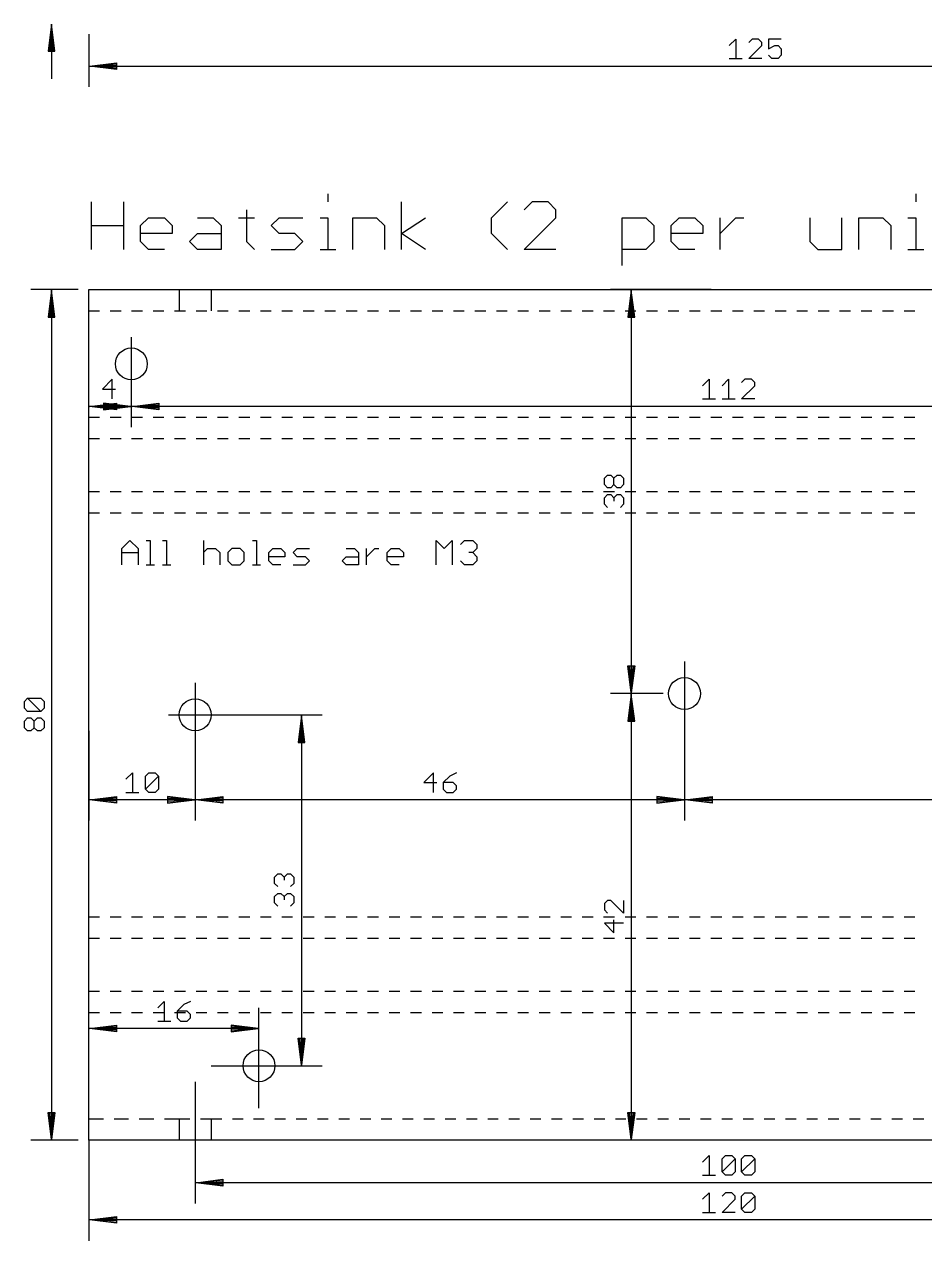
# Model space of a CAD drawing. Extents: x -9 to 622, y -48 to 444.
# Drawn here: x 343.9 to 428.6, y 177.1 to 291.4 of the extents above; entities that cross this region are included whole.
import ezdxf

# ---------------------------------------------------------------- set-up
doc = ezdxf.new("R2010")
doc.units = 0
doc.layers.add('20', color=7, linetype='CONTINUOUS')
doc.layers.add('47', color=2, linetype='CONTINUOUS')

msp = doc.modelspace()

# ---------------------------------------------------------------- linework, layer by layer
at = {"layer": '20'}
for p, q in [((350, 264.5), (350, 266.5)), ((350, 266.5), (470, 266.5)), ((358.5, 266.5), (358.5, 264.5)), ((361.5, 266.5), (361.5, 264.5)), ((350, 254.5), (350, 264.5)), ((350, 264.5), (351.0167, 264.5)), ((352.0167, 264.5), (353.0333, 264.5)), ((354.0333, 264.5), (355.05, 264.5)), ((356.05, 264.5), (357.0667, 264.5)), ((358.0667, 264.5), (359.0833, 264.5)), ((360.0833, 264.5), (361.1, 264.5)), ((362.1, 264.5), (363.1167, 264.5)), ((364.1167, 264.5), (365.1333, 264.5)), ((366.1333, 264.5), (367.15, 264.5)), ((368.15, 264.5), (369.1667, 264.5)), ((370.1667, 264.5), (371.1833, 264.5)), ((372.1833, 264.5), (373.2, 264.5)), ((374.2, 264.5), (375.2167, 264.5)), ((376.2167, 264.5), (377.2333, 264.5)), ((378.2333, 264.5), (379.25, 264.5)), ((380.25, 264.5), (381.2667, 264.5)), ((382.2667, 264.5), (383.2833, 264.5)), ((384.2833, 264.5), (385.3, 264.5)), ((386.3, 264.5), (387.3167, 264.5)), ((388.3167, 264.5), (389.3333, 264.5)), ((390.3333, 264.5), (391.35, 264.5)), ((392.35, 264.5), (393.3667, 264.5)), ((394.3667, 264.5), (395.3833, 264.5)), ((396.3833, 264.5), (397.4, 264.5)), ((398.4, 264.5), (399.4167, 264.5)), ((400.4167, 264.5), (401.4333, 264.5)), ((402.4333, 264.5), (403.45, 264.5)), ((404.45, 264.5), (405.4667, 264.5)), ((406.4667, 264.5), (407.4833, 264.5)), ((408.4833, 264.5), (409.5, 264.5)), ((410.5, 264.5), (411.5167, 264.5)), ((412.5167, 264.5), (413.5333, 264.5)), ((414.5333, 264.5), (415.55, 264.5)), ((416.55, 264.5), (417.5667, 264.5)), ((418.5667, 264.5), (419.5833, 264.5)), ((420.5833, 264.5), (421.6, 264.5)), ((422.6, 264.5), (423.6167, 264.5)), ((424.6167, 264.5), (425.6333, 264.5)), ((426.6333, 264.5), (427.65, 264.5)), ((350, 252.5), (350, 254.5)), ((350, 254.5), (351.0167, 254.5)), ((352.0167, 254.5), (353.0333, 254.5)), ((354.0333, 254.5), (355.05, 254.5)), ((356.05, 254.5), (357.0667, 254.5)), ((358.0667, 254.5), (359.0833, 254.5)), ((360.0833, 254.5), (361.1, 254.5)), ((362.1, 254.5), (363.1167, 254.5)), ((364.1167, 254.5), (365.1333, 254.5)), ((366.1333, 254.5), (367.15, 254.5)), ((368.15, 254.5), (369.1667, 254.5)), ((370.1667, 254.5), (371.1833, 254.5)), ((372.1833, 254.5), (373.2, 254.5)), ((374.2, 254.5), (375.2167, 254.5)), ((376.2167, 254.5), (377.2333, 254.5)), ((378.2333, 254.5), (379.25, 254.5)), ((380.25, 254.5), (381.2667, 254.5)), ((382.2667, 254.5), (383.2833, 254.5)), ((384.2833, 254.5), (385.3, 254.5)), ((386.3, 254.5), (387.3167, 254.5)), ((388.3167, 254.5), (389.3333, 254.5)), ((390.3333, 254.5), (391.35, 254.5)), ((392.35, 254.5), (393.3667, 254.5)), ((394.3667, 254.5), (395.3833, 254.5)), ((396.3833, 254.5), (397.4, 254.5)), ((398.4, 254.5), (399.4167, 254.5)), ((400.4167, 254.5), (401.4333, 254.5)), ((402.4333, 254.5), (403.45, 254.5)), ((404.45, 254.5), (405.4667, 254.5)), ((406.4667, 254.5), (407.4833, 254.5)), ((408.4833, 254.5), (409.5, 254.5)), ((410.5, 254.5), (411.5167, 254.5)), ((412.5167, 254.5), (413.5333, 254.5)), ((414.5333, 254.5), (415.55, 254.5)), ((416.55, 254.5), (417.5667, 254.5)), ((418.5667, 254.5), (419.5833, 254.5)), ((420.5833, 254.5), (421.6, 254.5)), ((422.6, 254.5), (423.6167, 254.5)), ((424.6167, 254.5), (425.6333, 254.5)), ((426.6333, 254.5), (427.65, 254.5)), ((350, 247.5), (350, 252.5)), ((350, 252.5), (351.0167, 252.5)), ((352.0167, 252.5), (353.0333, 252.5)), ((354.0333, 252.5), (355.05, 252.5)), ((356.05, 252.5), (357.0667, 252.5)), ((358.0667, 252.5), (359.0833, 252.5)), ((360.0833, 252.5), (361.1, 252.5)), ((362.1, 252.5), (363.1167, 252.5)), ((364.1167, 252.5), (365.1333, 252.5)), ((366.1333, 252.5), (367.15, 252.5)), ((368.15, 252.5), (369.1667, 252.5)), ((370.1667, 252.5), (371.1833, 252.5)), ((372.1833, 252.5), (373.2, 252.5)), ((374.2, 252.5), (375.2167, 252.5)), ((376.2167, 252.5), (377.2333, 252.5)), ((378.2333, 252.5), (379.25, 252.5)), ((380.25, 252.5), (381.2667, 252.5)), ((382.2667, 252.5), (383.2833, 252.5)), ((384.2833, 252.5), (385.3, 252.5)), ((386.3, 252.5), (387.3167, 252.5)), ((388.3167, 252.5), (389.3333, 252.5)), ((390.3333, 252.5), (391.35, 252.5)), ((392.35, 252.5), (393.3667, 252.5)), ((394.3667, 252.5), (395.3833, 252.5)), ((396.3833, 252.5), (397.4, 252.5)), ((398.4, 252.5), (399.4167, 252.5)), ((400.4167, 252.5), (401.4333, 252.5)), ((402.4333, 252.5), (403.45, 252.5)), ((404.45, 252.5), (405.4667, 252.5)), ((406.4667, 252.5), (407.4833, 252.5)), ((408.4833, 252.5), (409.5, 252.5)), ((410.5, 252.5), (411.5167, 252.5)), ((412.5167, 252.5), (413.5333, 252.5)), ((414.5333, 252.5), (415.55, 252.5)), ((416.55, 252.5), (417.5667, 252.5)), ((418.5667, 252.5), (419.5833, 252.5)), ((420.5833, 252.5), (421.6, 252.5)), ((422.6, 252.5), (423.6167, 252.5)), ((424.6167, 252.5), (425.6333, 252.5)), ((426.6333, 252.5), (427.65, 252.5)), ((350, 245.5), (350, 247.5)), ((350, 247.5), (351.0167, 247.5)), ((352.0167, 247.5), (353.0333, 247.5)), ((354.0333, 247.5), (355.05, 247.5)), ((356.05, 247.5), (357.0667, 247.5)), ((358.0667, 247.5), (359.0833, 247.5)), ((360.0833, 247.5), (361.1, 247.5)), ((362.1, 247.5), (363.1167, 247.5)), ((364.1167, 247.5), (365.1333, 247.5)), ((366.1333, 247.5), (367.15, 247.5)), ((368.15, 247.5), (369.1667, 247.5)), ((370.1667, 247.5), (371.1833, 247.5)), ((372.1833, 247.5), (373.2, 247.5)), ((374.2, 247.5), (375.2167, 247.5)), ((376.2167, 247.5), (377.2333, 247.5)), ((378.2333, 247.5), (379.25, 247.5)), ((380.25, 247.5), (381.2667, 247.5)), ((382.2667, 247.5), (383.2833, 247.5)), ((384.2833, 247.5), (385.3, 247.5)), ((386.3, 247.5), (387.3167, 247.5)), ((388.3167, 247.5), (389.3333, 247.5)), ((390.3333, 247.5), (391.35, 247.5)), ((392.35, 247.5), (393.3667, 247.5)), ((394.3667, 247.5), (395.3833, 247.5)), ((396.3833, 247.5), (397.4, 247.5)), ((398.4, 247.5), (399.4167, 247.5)), ((400.4167, 247.5), (401.4333, 247.5)), ((402.4333, 247.5), (403.45, 247.5)), ((404.45, 247.5), (405.4667, 247.5)), ((406.4667, 247.5), (407.4833, 247.5)), ((408.4833, 247.5), (409.5, 247.5)), ((410.5, 247.5), (411.5167, 247.5)), ((412.5167, 247.5), (413.5333, 247.5)), ((414.5333, 247.5), (415.55, 247.5)), ((416.55, 247.5), (417.5667, 247.5)), ((418.5667, 247.5), (419.5833, 247.5)), ((420.5833, 247.5), (421.6, 247.5)), ((422.6, 247.5), (423.6167, 247.5)), ((424.6167, 247.5), (425.6333, 247.5)), ((426.6333, 247.5), (427.65, 247.5)), ((350, 207.5), (350, 245.5)), ((350, 245.5), (351.0167, 245.5)), ((352.0167, 245.5), (353.0333, 245.5)), ((354.0333, 245.5), (355.05, 245.5)), ((356.05, 245.5), (357.0667, 245.5)), ((358.0667, 245.5), (359.0833, 245.5)), ((360.0833, 245.5), (361.1, 245.5)), ((362.1, 245.5), (363.1167, 245.5)), ((364.1167, 245.5), (365.1333, 245.5)), ((366.1333, 245.5), (367.15, 245.5)), ((368.15, 245.5), (369.1667, 245.5)), ((370.1667, 245.5), (371.1833, 245.5)), ((372.1833, 245.5), (373.2, 245.5)), ((374.2, 245.5), (375.2167, 245.5)), ((376.2167, 245.5), (377.2333, 245.5)), ((378.2333, 245.5), (379.25, 245.5)), ((380.25, 245.5), (381.2667, 245.5)), ((382.2667, 245.5), (383.2833, 245.5)), ((384.2833, 245.5), (385.3, 245.5)), ((386.3, 245.5), (387.3167, 245.5)), ((388.3167, 245.5), (389.3333, 245.5)), ((390.3333, 245.5), (391.35, 245.5)), ((392.35, 245.5), (393.3667, 245.5)), ((394.3667, 245.5), (395.3833, 245.5)), ((396.3833, 245.5), (397.4, 245.5)), ((398.4, 245.5), (399.4167, 245.5)), ((400.4167, 245.5), (401.4333, 245.5)), ((402.4333, 245.5), (403.45, 245.5)), ((404.45, 245.5), (405.4667, 245.5)), ((406.4667, 245.5), (407.4833, 245.5)), ((408.4833, 245.5), (409.5, 245.5)), ((410.5, 245.5), (411.5167, 245.5)), ((412.5167, 245.5), (413.5333, 245.5)), ((414.5333, 245.5), (415.55, 245.5)), ((416.55, 245.5), (417.5667, 245.5)), ((418.5667, 245.5), (419.5833, 245.5)), ((420.5833, 245.5), (421.6, 245.5)), ((422.6, 245.5), (423.6167, 245.5)), ((424.6167, 245.5), (425.6333, 245.5)), ((426.6333, 245.5), (427.65, 245.5)), ((350, 205.5), (350, 207.5)), ((350, 207.5), (351.0167, 207.5)), ((352.0167, 207.5), (353.0333, 207.5)), ((354.0333, 207.5), (355.05, 207.5)), ((356.05, 207.5), (357.0667, 207.5)), ((358.0667, 207.5), (359.0833, 207.5)), ((360.0833, 207.5), (361.1, 207.5)), ((362.1, 207.5), (363.1167, 207.5)), ((364.1167, 207.5), (365.1333, 207.5)), ((366.1333, 207.5), (367.15, 207.5)), ((368.15, 207.5), (369.1667, 207.5)), ((370.1667, 207.5), (371.1833, 207.5)), ((372.1833, 207.5), (373.2, 207.5)), ((374.2, 207.5), (375.2167, 207.5)), ((376.2167, 207.5), (377.2333, 207.5)), ((378.2333, 207.5), (379.25, 207.5)), ((380.25, 207.5), (381.2667, 207.5)), ((382.2667, 207.5), (383.2833, 207.5)), ((384.2833, 207.5), (385.3, 207.5)), ((386.3, 207.5), (387.3167, 207.5)), ((388.3167, 207.5), (389.3333, 207.5)), ((390.3333, 207.5), (391.35, 207.5)), ((392.35, 207.5), (393.3667, 207.5)), ((394.3667, 207.5), (395.3833, 207.5)), ((396.3833, 207.5), (397.4, 207.5)), ((398.4, 207.5), (399.4167, 207.5)), ((400.4167, 207.5), (401.4333, 207.5)), ((402.4333, 207.5), (403.45, 207.5)), ((404.45, 207.5), (405.4667, 207.5)), ((406.4667, 207.5), (407.4833, 207.5)), ((408.4833, 207.5), (409.5, 207.5)), ((410.5, 207.5), (411.5167, 207.5)), ((412.5167, 207.5), (413.5333, 207.5)), ((414.5333, 207.5), (415.55, 207.5)), ((416.55, 207.5), (417.5667, 207.5)), ((418.5667, 207.5), (419.5833, 207.5)), ((420.5833, 207.5), (421.6, 207.5)), ((422.6, 207.5), (423.6167, 207.5)), ((424.6167, 207.5), (425.6333, 207.5)), ((426.6333, 207.5), (427.65, 207.5)), ((350, 200.5), (350, 205.5)), ((350, 205.5), (351.0167, 205.5)), ((352.0167, 205.5), (353.0333, 205.5)), ((354.0333, 205.5), (355.05, 205.5)), ((356.05, 205.5), (357.0667, 205.5)), ((358.0667, 205.5), (359.0833, 205.5)), ((360.0833, 205.5), (361.1, 205.5)), ((362.1, 205.5), (363.1167, 205.5)), ((364.1167, 205.5), (365.1333, 205.5)), ((366.1333, 205.5), (367.15, 205.5)), ((368.15, 205.5), (369.1667, 205.5)), ((370.1667, 205.5), (371.1833, 205.5)), ((372.1833, 205.5), (373.2, 205.5)), ((374.2, 205.5), (375.2167, 205.5)), ((376.2167, 205.5), (377.2333, 205.5)), ((378.2333, 205.5), (379.25, 205.5)), ((380.25, 205.5), (381.2667, 205.5)), ((382.2667, 205.5), (383.2833, 205.5)), ((384.2833, 205.5), (385.3, 205.5)), ((386.3, 205.5), (387.3167, 205.5)), ((388.3167, 205.5), (389.3333, 205.5)), ((390.3333, 205.5), (391.35, 205.5)), ((392.35, 205.5), (393.3667, 205.5)), ((394.3667, 205.5), (395.3833, 205.5)), ((396.3833, 205.5), (397.4, 205.5)), ((398.4, 205.5), (399.4167, 205.5)), ((400.4167, 205.5), (401.4333, 205.5)), ((402.4333, 205.5), (403.45, 205.5)), ((404.45, 205.5), (405.4667, 205.5)), ((406.4667, 205.5), (407.4833, 205.5)), ((408.4833, 205.5), (409.5, 205.5)), ((410.5, 205.5), (411.5167, 205.5)), ((412.5167, 205.5), (413.5333, 205.5)), ((414.5333, 205.5), (415.55, 205.5)), ((416.55, 205.5), (417.5667, 205.5)), ((418.5667, 205.5), (419.5833, 205.5)), ((420.5833, 205.5), (421.6, 205.5)), ((422.6, 205.5), (423.6167, 205.5)), ((424.6167, 205.5), (425.6333, 205.5)), ((426.6333, 205.5), (427.65, 205.5)), ((350, 198.5), (350, 200.5)), ((350, 200.5), (351.0167, 200.5)), ((352.0167, 200.5), (353.0333, 200.5)), ((354.0333, 200.5), (355.05, 200.5)), ((356.05, 200.5), (357.0667, 200.5)), ((358.0667, 200.5), (359.0833, 200.5)), ((360.0833, 200.5), (361.1, 200.5)), ((362.1, 200.5), (363.1167, 200.5)), ((364.1167, 200.5), (365.1333, 200.5)), ((366.1333, 200.5), (367.15, 200.5)), ((368.15, 200.5), (369.1667, 200.5)), ((370.1667, 200.5), (371.1833, 200.5)), ((372.1833, 200.5), (373.2, 200.5)), ((374.2, 200.5), (375.2167, 200.5)), ((376.2167, 200.5), (377.2333, 200.5)), ((378.2333, 200.5), (379.25, 200.5)), ((380.25, 200.5), (381.2667, 200.5)), ((382.2667, 200.5), (383.2833, 200.5)), ((384.2833, 200.5), (385.3, 200.5)), ((386.3, 200.5), (387.3167, 200.5)), ((388.3167, 200.5), (389.3333, 200.5)), ((390.3333, 200.5), (391.35, 200.5)), ((392.35, 200.5), (393.3667, 200.5)), ((394.3667, 200.5), (395.3833, 200.5)), ((396.3833, 200.5), (397.4, 200.5)), ((398.4, 200.5), (399.4167, 200.5)), ((400.4167, 200.5), (401.4333, 200.5)), ((402.4333, 200.5), (403.45, 200.5)), ((404.45, 200.5), (405.4667, 200.5)), ((406.4667, 200.5), (407.4833, 200.5)), ((408.4833, 200.5), (409.5, 200.5)), ((410.5, 200.5), (411.5167, 200.5)), ((412.5167, 200.5), (413.5333, 200.5)), ((414.5333, 200.5), (415.55, 200.5)), ((416.55, 200.5), (417.5667, 200.5)), ((418.5667, 200.5), (419.5833, 200.5)), ((420.5833, 200.5), (421.6, 200.5)), ((422.6, 200.5), (423.6167, 200.5)), ((424.6167, 200.5), (425.6333, 200.5)), ((426.6333, 200.5), (427.65, 200.5)), ((350, 188.5), (350, 198.5)), ((350, 198.5), (351.0167, 198.5)), ((352.0167, 198.5), (353.0333, 198.5)), ((354.0333, 198.5), (355.05, 198.5)), ((356.05, 198.5), (357.0667, 198.5)), ((358.0667, 198.5), (359.0833, 198.5)), ((360.0833, 198.5), (361.1, 198.5)), ((362.1, 198.5), (363.1167, 198.5)), ((364.1167, 198.5), (365.1333, 198.5)), ((366.1333, 198.5), (367.15, 198.5)), ((368.15, 198.5), (369.1667, 198.5)), ((370.1667, 198.5), (371.1833, 198.5)), ((372.1833, 198.5), (373.2, 198.5)), ((374.2, 198.5), (375.2167, 198.5)), ((376.2167, 198.5), (377.2333, 198.5)), ((378.2333, 198.5), (379.25, 198.5)), ((380.25, 198.5), (381.2667, 198.5)), ((382.2667, 198.5), (383.2833, 198.5)), ((384.2833, 198.5), (385.3, 198.5)), ((386.3, 198.5), (387.3167, 198.5)), ((388.3167, 198.5), (389.3333, 198.5)), ((390.3333, 198.5), (391.35, 198.5)), ((392.35, 198.5), (393.3667, 198.5)), ((394.3667, 198.5), (395.3833, 198.5)), ((396.3833, 198.5), (397.4, 198.5)), ((398.4, 198.5), (399.4167, 198.5)), ((400.4167, 198.5), (401.4333, 198.5)), ((402.4333, 198.5), (403.45, 198.5)), ((404.45, 198.5), (405.4667, 198.5)), ((406.4667, 198.5), (407.4833, 198.5)), ((408.4833, 198.5), (409.5, 198.5)), ((410.5, 198.5), (411.5167, 198.5)), ((412.5167, 198.5), (413.5333, 198.5)), ((414.5333, 198.5), (415.55, 198.5)), ((416.55, 198.5), (417.5667, 198.5)), ((418.5667, 198.5), (419.5833, 198.5)), ((420.5833, 198.5), (421.6, 198.5)), ((422.6, 198.5), (423.6167, 198.5)), ((424.6167, 198.5), (425.6333, 198.5)), ((426.6333, 198.5), (427.65, 198.5)), ((350, 186.5), (350, 188.5)), ((350, 188.5), (351.375, 188.5)), ((352.375, 188.5), (353.75, 188.5)), ((354.75, 188.5), (356.125, 188.5)), ((357.125, 188.5), (358.5, 188.5)), ((358.5, 188.5), (359.5, 188.5)), ((358.5, 188.5), (358.5, 186.5)), ((360.5, 188.5), (361.5, 188.5)), ((361.5, 188.5), (362.5, 188.5)), ((361.5, 188.5), (361.5, 186.5)), ((363.5, 188.5), (364.5, 188.5)), ((365.5, 188.5), (366.5, 188.5)), ((367.5, 188.5), (368.5, 188.5)), ((369.5, 188.5), (370.5, 188.5)), ((371.5, 188.5), (372.5, 188.5)), ((373.5, 188.5), (374.5, 188.5)), ((375.5, 188.5), (376.5, 188.5)), ((377.5, 188.5), (378.5, 188.5)), ((379.5, 188.5), (380.5, 188.5)), ((381.5, 188.5), (382.5, 188.5)), ((383.5, 188.5), (384.5, 188.5)), ((385.5, 188.5), (386.5, 188.5)), ((387.5, 188.5), (388.5, 188.5)), ((389.5, 188.5), (390.5, 188.5)), ((391.5, 188.5), (392.5, 188.5)), ((393.5, 188.5), (394.5, 188.5)), ((395.5, 188.5), (396.5, 188.5)), ((397.5, 188.5), (398.5, 188.5)), ((399.5, 188.5), (400.5, 188.5)), ((401.5, 188.5), (402.5, 188.5)), ((403.5, 188.5), (404.5, 188.5)), ((405.5, 188.5), (406.5, 188.5)), ((407.5, 188.5), (408.5, 188.5)), ((409.5, 188.5), (410.5, 188.5)), ((411.5, 188.5), (412.5, 188.5)), ((413.5, 188.5), (414.5, 188.5)), ((415.5, 188.5), (416.5, 188.5)), ((417.5, 188.5), (418.5, 188.5)), ((419.5, 188.5), (420.5, 188.5)), ((421.5, 188.5), (422.5, 188.5)), ((423.5, 188.5), (424.5, 188.5)), ((425.5, 188.5), (426.5, 188.5)), ((427.5, 188.5), (428.5, 188.5)), ((358.5, 186.5), (350, 186.5)), ((361.5, 186.5), (358.5, 186.5)), ((458.5, 186.5), (361.5, 186.5))]:
    msp.add_line(p, q, dxfattribs=at)
for centre in [(354, 259.5), (406, 228.5), (360, 226.5), (366, 193.5)]:
    msp.add_circle(centre, 1.5, dxfattribs=at)
at = {"layer": '47'}
for p, q in [((346.5, 291.435), (346.1808, 288.9)), ((346.5, 291.435), (346.24, 288.9)), ((346.5, 291.435), (346.37, 288.9)), ((346.5, 291.435), (346.5, 286.3)), ((346.8192, 288.9), (346.5, 291.435)), ((346.63, 288.9), (346.5, 291.435)), ((346.76, 288.9), (346.5, 291.435)), ((350, 290.5), (350, 285.55)), ((410.2139, 289.4305), (410.8134, 290.0299)), ((410.8134, 290.0299), (410.8134, 288.2316)), ((412.3552, 290.0299), (412.0555, 289.7302)), ((412.0555, 288.2316), (413.2544, 289.4305)), ((412.9547, 290.0299), (412.3552, 290.0299)), ((413.2544, 289.7302), (412.9547, 290.0299)), ((413.2544, 289.4305), (413.2544, 289.7302)), ((415.096, 290.0299), (413.8971, 290.0299)), ((413.8971, 290.0299), (413.8971, 289.1308)), ((413.8971, 289.1308), (414.4965, 289.4305)), ((414.4965, 289.4305), (414.7962, 289.4305)), ((414.7962, 289.4305), (415.096, 289.1308)), ((346.1808, 288.9), (346.8192, 288.9)), ((414.1968, 288.2316), (413.8971, 288.5313)), ((415.096, 288.5313), (414.7962, 288.2316)), ((415.096, 289.1308), (415.096, 288.5313)), ((350.065, 287.5), (352.6, 287.8192)), ((350.065, 287.5), (352.6, 287.76)), ((350.065, 287.5), (352.6, 287.63)), ((350.065, 287.5), (474.935, 287.5)), ((352.6, 287.1808), (350.065, 287.5)), ((352.6, 287.37), (350.065, 287.5)), ((352.6, 287.24), (350.065, 287.5)), ((352.6, 287.8192), (352.6, 287.1808)), ((410.2139, 288.2316), (411.4128, 288.2316)), ((413.2544, 288.2316), (412.0555, 288.2316)), ((414.7962, 288.2316), (414.1968, 288.2316)), ((350.254, 270.254), (350.254, 274.7498)), ((353.2512, 274.7498), (353.2512, 270.254)), ((372.4883, 275.4991), (372.4883, 274.7498)), ((379.4122, 270.254), (379.4122, 274.7498)), ((387.8528, 273.2512), (389.3514, 274.7498)), ((391.6714, 274.7498), (390.9221, 274.0005)), ((393.17, 274.7498), (391.6714, 274.7498)), ((393.9193, 274.0005), (393.17, 274.7498)), ((427.7355, 275.4991), (427.7355, 274.7498)), ((364.8151, 274.0005), (364.8151, 271.0033)), ((393.9193, 273.2512), (393.9193, 274.0005)), ((350.254, 272.5019), (353.2512, 272.5019)), ((354.8579, 272.5019), (355.6072, 273.2512)), ((354.8579, 271.0033), (354.8579, 272.5019)), ((355.6072, 273.2512), (357.1059, 273.2512)), ((357.1059, 273.2512), (357.8552, 272.5019)), ((357.8552, 272.5019), (357.8552, 271.7526)), ((360.2112, 273.2512), (361.7098, 273.2512)), ((361.7098, 273.2512), (362.4591, 272.5019)), ((362.4591, 272.5019), (362.4591, 270.254)), ((364.0658, 273.2512), (365.5644, 273.2512)), ((367.1351, 272.5019), (367.8844, 273.2512)), ((367.8844, 271.7526), (367.1351, 272.5019)), ((367.8844, 273.2512), (370.1323, 273.2512)), ((371.739, 273.2512), (372.4883, 273.2512)), ((372.4883, 273.2512), (372.4883, 270.254)), ((374.8083, 270.254), (374.8083, 273.2512)), ((374.8083, 273.2512), (377.0562, 273.2512)), ((377.0562, 273.2512), (377.8055, 272.5019)), ((377.8055, 272.5019), (377.8055, 270.254)), ((379.4122, 271.7526), (381.6602, 273.2512)), ((387.8528, 271.7526), (387.8528, 273.2512)), ((390.9221, 270.254), (393.9193, 273.2512)), ((400.1299, 268.7554), (400.1299, 273.2512)), ((400.1299, 273.2512), (402.3779, 273.2512)), ((402.3779, 273.2512), (403.1272, 272.5019)), ((403.1272, 272.5019), (403.1272, 271.0033)), ((404.7339, 272.5019), (405.4832, 273.2512)), ((404.7339, 271.0033), (404.7339, 272.5019)), ((405.4832, 273.2512), (406.9818, 273.2512)), ((406.9818, 273.2512), (407.7311, 272.5019)), ((407.7311, 272.5019), (407.7311, 271.7526)), ((409.3378, 270.254), (409.3378, 273.2512)), ((409.3378, 271.7526), (410.8364, 273.2512)), ((410.8364, 273.2512), (411.5857, 273.2512)), ((417.7784, 273.2512), (417.7784, 271.0033)), ((420.7756, 270.254), (420.7756, 273.2512)), ((422.3823, 270.254), (422.3823, 273.2512)), ((422.3823, 273.2512), (424.6302, 273.2512)), ((424.6302, 273.2512), (425.3795, 272.5019)), ((425.3795, 272.5019), (425.3795, 270.254)), ((426.9862, 273.2512), (427.7355, 273.2512)), ((427.7355, 273.2512), (427.7355, 270.254)), ((357.8552, 271.7526), (354.8579, 271.7526)), ((359.4619, 271.0033), (360.2112, 271.7526)), ((360.2112, 271.7526), (362.4591, 271.7526)), ((369.383, 271.7526), (367.8844, 271.7526)), ((370.1323, 271.0033), (369.383, 271.7526)), ((381.6602, 270.254), (379.4122, 271.7526)), ((389.3514, 270.254), (387.8528, 271.7526)), ((407.7311, 271.7526), (404.7339, 271.7526)), ((355.6072, 270.254), (354.8579, 271.0033)), ((357.1059, 270.254), (355.6072, 270.254)), ((360.2112, 270.254), (359.4619, 271.0033)), ((362.4591, 270.254), (360.2112, 270.254)), ((364.8151, 271.0033), (365.5644, 270.254)), ((367.1351, 270.254), (369.383, 270.254)), ((369.383, 270.254), (370.1323, 271.0033)), ((371.739, 270.254), (373.2376, 270.254)), ((393.9193, 270.254), (390.9221, 270.254)), ((402.3779, 270.254), (400.1299, 270.254)), ((403.1272, 271.0033), (402.3779, 270.254)), ((405.4832, 270.254), (404.7339, 271.0033)), ((406.9818, 270.254), (405.4832, 270.254)), ((417.7784, 271.0033), (418.5277, 270.254)), ((418.5277, 270.254), (420.7756, 270.254)), ((426.9862, 270.254), (428.4848, 270.254)), ((349, 266.5), (344.55, 266.5)), ((346.5, 266.435), (346.1808, 263.9)), ((346.5, 266.435), (346.24, 263.9)), ((346.5, 266.435), (346.37, 263.9)), ((346.5, 266.435), (346.5, 186.565)), ((346.8192, 263.9), (346.5, 266.435)), ((346.63, 263.9), (346.5, 266.435)), ((346.76, 263.9), (346.5, 266.435)), ((408.5, 266.5), (399.05, 266.5)), ((401, 266.435), (400.6808, 263.9)), ((401, 266.435), (400.74, 263.9)), ((401, 266.435), (400.87, 263.9)), ((401, 266.435), (401, 228.565)), ((401.3192, 263.9), (401, 266.435)), ((401.13, 263.9), (401, 266.435)), ((401.26, 263.9), (401, 266.435)), ((346.1808, 263.9), (346.8192, 263.9)), ((400.6808, 263.9), (401.3192, 263.9)), ((354, 262), (354, 253.55)), ((352.2064, 258.0554), (351.2818, 257.1308)), ((352.2064, 256.2062), (352.2064, 258.0554)), ((407.6885, 257.439), (408.3049, 258.0554)), ((408.3049, 258.0554), (408.3049, 256.2062)), ((409.5301, 257.439), (410.1465, 258.0554)), ((410.1465, 258.0554), (410.1465, 256.2062)), ((411.6799, 258.0554), (411.3717, 257.7472)), ((411.3717, 256.2062), (412.6045, 257.439)), ((412.2963, 258.0554), (411.6799, 258.0554)), ((412.6045, 257.7472), (412.2963, 258.0554)), ((412.6045, 257.439), (412.6045, 257.7472)), ((351.2818, 257.1308), (352.5146, 257.1308)), ((350, 255.5), (350, 255.5)), ((350.065, 255.5), (352.6, 255.8192)), ((350.065, 255.5), (352.6, 255.76)), ((350.065, 255.5), (352.6, 255.63)), ((353.935, 255.5), (350.065, 255.5)), ((352.6, 255.1808), (350.065, 255.5)), ((352.6, 255.37), (350.065, 255.5)), ((352.6, 255.24), (350.065, 255.5)), ((353.935, 255.5), (351.4, 255.8192)), ((351.4, 255.8192), (351.4, 255.1808)), ((353.935, 255.5), (351.4, 255.76)), ((353.935, 255.5), (351.4, 255.63)), ((351.4, 255.1808), (353.935, 255.5)), ((351.4, 255.37), (353.935, 255.5)), ((351.4, 255.24), (353.935, 255.5)), ((352.6, 255.8192), (352.6, 255.1808)), ((354, 255.5), (354, 255.5)), ((354.065, 255.5), (356.6, 255.8192)), ((354.065, 255.5), (356.6, 255.76)), ((354.065, 255.5), (356.6, 255.63)), ((465.935, 255.5), (354.065, 255.5)), ((356.6, 255.1808), (354.065, 255.5)), ((356.6, 255.37), (354.065, 255.5)), ((356.6, 255.24), (354.065, 255.5)), ((356.6, 255.8192), (356.6, 255.1808)), ((407.6885, 256.2062), (408.9213, 256.2062)), ((409.5301, 256.2062), (410.7629, 256.2062)), ((412.6045, 256.2062), (411.3717, 256.2062)), ((398.4701, 248.7491), (398.7698, 249.0488)), ((398.4701, 248.1496), (398.4701, 248.7491)), ((398.7698, 249.0488), (399.0695, 249.0488)), ((399.0695, 249.0488), (399.3692, 248.7491)), ((399.3692, 248.7491), (399.669, 249.0488)), ((399.3692, 248.1496), (399.3692, 248.7491)), ((399.669, 249.0488), (399.9687, 249.0488)), ((399.9687, 249.0488), (400.2684, 248.7491)), ((400.2684, 248.7491), (400.2684, 248.1496)), ((398.7698, 247.8499), (398.4701, 248.1496)), ((398.4701, 246.9075), (398.7698, 247.2072)), ((399.0695, 247.8499), (398.7698, 247.8499)), ((398.7698, 247.2072), (399.0695, 247.2072)), ((399.3692, 248.1496), (399.0695, 247.8499)), ((399.0695, 247.2072), (399.3692, 246.9075)), ((399.669, 247.8499), (399.3692, 248.1496)), ((399.3692, 246.9075), (399.669, 247.2072)), ((399.9687, 247.8499), (399.669, 247.8499)), ((399.669, 247.2072), (399.9687, 247.2072)), ((400.2684, 248.1496), (399.9687, 247.8499)), ((399.9687, 247.2072), (400.2684, 246.9075)), ((398.4701, 246.3081), (398.4701, 246.9075)), ((398.7698, 246.0083), (398.4701, 246.3081)), ((399.3692, 246.9075), (399.3692, 246.6078)), ((400.2684, 246.3081), (399.9687, 246.0083)), ((400.2684, 246.9075), (400.2684, 246.3081)), ((353.1016, 242.1341), (353.8679, 242.9004)), ((353.8679, 242.9004), (354.6341, 242.1341)), ((355.4036, 242.9004), (355.7867, 242.9004)), ((355.7867, 242.9004), (355.7867, 240.6016)), ((356.9382, 242.9004), (357.3213, 242.9004)), ((357.3213, 242.9004), (357.3213, 240.6016)), ((360.7748, 242.9004), (360.7748, 240.6016)), ((365.3788, 242.9004), (365.7619, 242.9004)), ((365.7619, 242.9004), (365.7619, 240.6016)), ((382.6435, 240.6016), (382.6435, 242.9004)), ((382.6435, 242.9004), (383.4097, 242.1341)), ((383.4097, 242.1341), (384.176, 242.9004)), ((384.176, 242.9004), (384.176, 240.6016)), ((384.9455, 242.5172), (385.3286, 242.9004)), ((385.3286, 242.9004), (386.0948, 242.9004)), ((386.0948, 242.9004), (386.478, 242.5172)), ((386.478, 242.5172), (386.478, 242.1341)), ((353.1016, 240.6016), (353.1016, 242.1341)), ((353.1016, 241.751), (354.6341, 241.751)), ((354.6341, 242.1341), (354.6341, 240.6016)), ((360.7748, 241.751), (361.1579, 242.1341)), ((361.1579, 242.1341), (361.9242, 242.1341)), ((361.9242, 242.1341), (362.3073, 241.751)), ((362.3073, 241.751), (362.3073, 240.6016)), ((363.4599, 242.1341), (363.0768, 241.751)), ((363.0768, 241.751), (363.0768, 240.9847)), ((364.2262, 242.1341), (363.4599, 242.1341)), ((364.6093, 241.751), (364.2262, 242.1341)), ((364.6093, 240.9847), (364.6093, 241.751)), ((366.9134, 241.751), (367.2965, 242.1341)), ((366.9134, 240.9847), (366.9134, 241.751)), ((368.4459, 241.3679), (366.9134, 241.3679)), ((367.2965, 242.1341), (368.0628, 242.1341)), ((368.0628, 242.1341), (368.4459, 241.751)), ((368.4459, 241.751), (368.4459, 241.3679)), ((369.2154, 241.751), (369.5985, 242.1341)), ((369.5985, 241.3679), (369.2154, 241.751)), ((369.5985, 242.1341), (370.7479, 242.1341)), ((370.3647, 241.3679), (369.5985, 241.3679)), ((370.7479, 240.9847), (370.3647, 241.3679)), ((373.8193, 240.9847), (374.2024, 241.3679)), ((374.2024, 242.1341), (374.9687, 242.1341)), ((374.2024, 241.3679), (375.3518, 241.3679)), ((374.9687, 242.1341), (375.3518, 241.751)), ((375.3518, 241.751), (375.3518, 240.6016)), ((376.1213, 240.6016), (376.1213, 242.1341)), ((376.1213, 241.3679), (376.8875, 242.1341)), ((376.8875, 242.1341), (377.2706, 242.1341)), ((378.0396, 241.751), (378.4227, 242.1341)), ((378.0396, 240.9847), (378.0396, 241.751)), ((379.5721, 241.3679), (378.0396, 241.3679)), ((378.4227, 242.1341), (379.1889, 242.1341)), ((379.1889, 242.1341), (379.5721, 241.751)), ((379.5721, 241.751), (379.5721, 241.3679)), ((386.0948, 241.751), (385.7117, 241.751)), ((386.478, 242.1341), (386.0948, 241.751)), ((386.0948, 241.751), (386.478, 241.3679)), ((386.478, 241.3679), (386.478, 240.9847)), ((355.4036, 240.6016), (356.1698, 240.6016)), ((356.9382, 240.6016), (357.7045, 240.6016)), ((363.0768, 240.9847), (363.4599, 240.6016)), ((363.4599, 240.6016), (364.2262, 240.6016)), ((364.2262, 240.6016), (364.6093, 240.9847)), ((365.3788, 240.6016), (366.145, 240.6016)), ((367.2965, 240.6016), (366.9134, 240.9847)), ((368.0628, 240.6016), (367.2965, 240.6016)), ((369.2154, 240.6016), (370.3647, 240.6016)), ((370.3647, 240.6016), (370.7479, 240.9847)), ((374.2024, 240.6016), (373.8193, 240.9847)), ((375.3518, 240.6016), (374.2024, 240.6016)), ((378.4227, 240.6016), (378.0396, 240.9847)), ((379.1889, 240.6016), (378.4227, 240.6016)), ((385.3286, 240.6016), (384.9455, 240.9847)), ((386.0948, 240.6016), (385.3286, 240.6016)), ((386.478, 240.9847), (386.0948, 240.6016)), ((401, 228.565), (400.6808, 231.1)), ((400.6808, 231.1), (401.3192, 231.1)), ((401, 228.565), (400.74, 231.1)), ((401, 228.565), (400.87, 231.1)), ((401.3192, 231.1), (401, 228.565)), ((401.13, 231.1), (401, 228.565)), ((401.26, 231.1), (401, 228.565)), ((406, 231.5), (406, 216.55)), ((360, 229.5), (360, 216.55)), ((343.9446, 227.7491), (344.2528, 228.0573)), ((343.9446, 227.1327), (343.9446, 227.7491)), ((344.2528, 228.0573), (345.4856, 228.0573)), ((345.4856, 226.8245), (344.2528, 228.0573)), ((345.4856, 228.0573), (345.7938, 227.7491)), ((345.7938, 227.7491), (345.7938, 227.1327)), ((402.5, 228.5), (399.05, 228.5)), ((404, 228.5), (399.05, 228.5)), ((401, 228.435), (400.6808, 225.9)), ((401, 228.435), (400.74, 225.9)), ((401, 228.435), (400.87, 225.9)), ((401, 228.435), (401, 186.565)), ((401.3192, 225.9), (401, 228.435)), ((401.13, 225.9), (401, 228.435)), ((401.26, 225.9), (401, 228.435)), ((344.2528, 226.8245), (343.9446, 227.1327)), ((345.4856, 226.8245), (344.2528, 226.8245)), ((345.7938, 227.1327), (345.4856, 226.8245)), ((357.5, 226.5), (371.95, 226.5)), ((343.9446, 225.9075), (344.2528, 226.2157)), ((343.9446, 225.2911), (343.9446, 225.9075)), ((344.2528, 226.2157), (344.561, 226.2157)), ((344.561, 226.2157), (344.8692, 225.9075)), ((344.8692, 225.9075), (345.1774, 226.2157)), ((344.8692, 225.2911), (344.8692, 225.9075)), ((345.1774, 226.2157), (345.4856, 226.2157)), ((345.4856, 226.2157), (345.7938, 225.9075)), ((345.7938, 225.9075), (345.7938, 225.2911)), ((370, 226.435), (369.6808, 223.9)), ((370, 226.435), (369.74, 223.9)), ((370, 226.435), (369.87, 223.9)), ((370, 226.435), (370, 193.565)), ((370.3192, 223.9), (370, 226.435)), ((370.13, 223.9), (370, 226.435)), ((370.26, 223.9), (370, 226.435)), ((400.6808, 225.9), (401.3192, 225.9)), ((344.2528, 224.9829), (343.9446, 225.2911)), ((344.561, 224.9829), (344.2528, 224.9829)), ((344.8692, 225.2911), (344.561, 224.9829)), ((345.1774, 224.9829), (344.8692, 225.2911)), ((345.4856, 224.9829), (345.1774, 224.9829)), ((345.7938, 225.2911), (345.4856, 224.9829)), ((350, 225), (350, 216.55)), ((369.6808, 223.9), (370.3192, 223.9)), ((353.4829, 220.439), (354.0993, 221.0554)), ((354.0993, 221.0554), (354.0993, 219.2062)), ((355.3245, 220.7472), (355.6327, 221.0554)), ((355.6327, 221.0554), (356.2491, 221.0554)), ((356.2491, 221.0554), (356.5573, 220.7472)), ((382.4075, 221.0554), (381.4829, 220.1308)), ((382.4075, 219.2062), (382.4075, 221.0554)), ((384.5573, 221.0554), (383.9409, 220.7472)), ((355.3245, 219.5144), (355.3245, 220.7472)), ((355.3245, 219.5144), (356.5573, 220.7472)), ((356.5573, 220.7472), (356.5573, 219.5144)), ((360, 220.5), (360, 216.55)), ((381.4829, 220.1308), (382.7157, 220.1308)), ((383.9409, 220.7472), (383.3245, 220.1308)), ((383.3245, 220.1308), (383.3245, 219.5144)), ((384.2491, 220.1308), (383.3245, 220.1308)), ((384.5573, 219.8226), (384.2491, 220.1308)), ((384.5573, 219.5144), (384.5573, 219.8226)), ((406, 220), (406, 216.55)), ((350.065, 218.5), (352.6, 218.8192)), ((350.065, 218.5), (352.6, 218.76)), ((350.065, 218.5), (352.6, 218.63)), ((359.935, 218.5), (350.065, 218.5)), ((352.6, 218.1808), (350.065, 218.5)), ((352.6, 218.37), (350.065, 218.5)), ((352.6, 218.24), (350.065, 218.5)), ((352.6, 218.8192), (352.6, 218.1808)), ((353.4829, 219.2062), (354.7157, 219.2062)), ((355.6327, 219.2062), (355.3245, 219.5144)), ((356.2491, 219.2062), (355.6327, 219.2062)), ((356.5573, 219.5144), (356.2491, 219.2062)), ((359.935, 218.5), (357.4, 218.8192)), ((357.4, 218.8192), (357.4, 218.1808)), ((359.935, 218.5), (357.4, 218.76)), ((359.935, 218.5), (357.4, 218.63)), ((357.4, 218.1808), (359.935, 218.5)), ((357.4, 218.37), (359.935, 218.5)), ((357.4, 218.24), (359.935, 218.5)), ((360.065, 218.5), (362.6, 218.8192)), ((360.065, 218.5), (362.6, 218.76)), ((360.065, 218.5), (362.6, 218.63)), ((405.935, 218.5), (360.065, 218.5)), ((362.6, 218.1808), (360.065, 218.5)), ((362.6, 218.37), (360.065, 218.5)), ((362.6, 218.24), (360.065, 218.5)), ((362.6, 218.8192), (362.6, 218.1808)), ((383.3245, 219.5144), (383.6327, 219.2062)), ((383.6327, 219.2062), (384.2491, 219.2062)), ((384.2491, 219.2062), (384.5573, 219.5144)), ((405.935, 218.5), (403.4, 218.8192)), ((403.4, 218.8192), (403.4, 218.1808)), ((405.935, 218.5), (403.4, 218.76)), ((405.935, 218.5), (403.4, 218.63)), ((403.4, 218.1808), (405.935, 218.5)), ((403.4, 218.37), (405.935, 218.5)), ((403.4, 218.24), (405.935, 218.5)), ((406.065, 218.5), (408.6, 218.8192)), ((406.065, 218.5), (408.6, 218.76)), ((406.065, 218.5), (408.6, 218.63)), ((459.935, 218.5), (406.065, 218.5)), ((408.6, 218.1808), (406.065, 218.5)), ((408.6, 218.37), (406.065, 218.5)), ((408.6, 218.24), (406.065, 218.5)), ((408.6, 218.8192), (408.6, 218.1808)), ((367.4701, 211.2491), (367.7698, 211.5488)), ((367.4701, 210.6496), (367.4701, 211.2491)), ((367.7698, 210.3499), (367.4701, 210.6496)), ((367.7698, 211.5488), (368.0695, 211.5488)), ((368.0695, 211.5488), (368.3692, 211.2491)), ((368.3692, 211.2491), (368.669, 211.5488)), ((368.3692, 211.2491), (368.3692, 210.9494)), ((368.669, 211.5488), (368.9687, 211.5488)), ((368.9687, 211.5488), (369.2684, 211.2491)), ((369.2684, 210.6496), (368.9687, 210.3499)), ((369.2684, 211.2491), (369.2684, 210.6496)), ((367.4701, 209.4075), (367.7698, 209.7072)), ((367.4701, 208.8081), (367.4701, 209.4075)), ((367.7698, 209.7072), (368.0695, 209.7072)), ((368.0695, 209.7072), (368.3692, 209.4075)), ((368.3692, 209.4075), (368.669, 209.7072)), ((368.3692, 209.4075), (368.3692, 209.1078)), ((368.669, 209.7072), (368.9687, 209.7072)), ((368.9687, 209.7072), (369.2684, 209.4075)), ((369.2684, 209.4075), (369.2684, 208.8081)), ((367.7698, 208.5083), (367.4701, 208.8081)), ((369.2684, 208.8081), (368.9687, 208.5083)), ((398.7698, 209.0488), (398.4701, 208.7491)), ((398.4701, 208.7491), (398.4701, 208.1496)), ((399.0695, 209.0488), (398.7698, 209.0488)), ((400.2684, 207.8499), (399.0695, 209.0488)), ((400.2684, 209.0488), (400.2684, 207.8499)), ((398.4701, 208.1496), (398.7698, 207.8499)), ((399.3692, 206.0083), (399.3692, 207.2072)), ((400.2684, 206.9075), (398.4701, 206.9075)), ((398.4701, 206.9075), (399.3692, 206.0083)), ((356.4829, 198.939), (357.0993, 199.5554)), ((357.0993, 199.5554), (357.0993, 197.7062)), ((358.9409, 199.2472), (358.3245, 198.6308)), ((359.5573, 199.5554), (358.9409, 199.2472)), ((350, 195), (350, 198.95)), ((358.3245, 198.6308), (358.3245, 198.0144)), ((359.2491, 198.6308), (358.3245, 198.6308)), ((358.3245, 198.0144), (358.6327, 197.7062)), ((359.5573, 198.3226), (359.2491, 198.6308)), ((359.2491, 197.7062), (359.5573, 198.0144)), ((359.5573, 198.0144), (359.5573, 198.3226)), ((366, 189.5), (366, 198.95)), ((350.065, 197), (352.6, 197.3192)), ((350.065, 197), (352.6, 197.26)), ((350.065, 197), (352.6, 197.13)), ((365.935, 197), (350.065, 197)), ((352.6, 196.6808), (350.065, 197)), ((352.6, 196.87), (350.065, 197)), ((352.6, 196.74), (350.065, 197)), ((352.6, 197.3192), (352.6, 196.6808)), ((356.4829, 197.7062), (357.7157, 197.7062)), ((358.6327, 197.7062), (359.2491, 197.7062)), ((365.935, 197), (363.4, 197.3192)), ((363.4, 197.3192), (363.4, 196.6808)), ((365.935, 197), (363.4, 197.26)), ((365.935, 197), (363.4, 197.13)), ((363.4, 196.6808), (365.935, 197)), ((363.4, 196.87), (365.935, 197)), ((363.4, 196.74), (365.935, 197)), ((370, 193.565), (369.6808, 196.1)), ((369.6808, 196.1), (370.3192, 196.1)), ((370, 193.565), (369.74, 196.1)), ((370, 193.565), (369.87, 196.1)), ((370.3192, 196.1), (370, 193.565)), ((370.13, 196.1), (370, 193.565)), ((370.26, 196.1), (370, 193.565)), ((361.5, 193.5), (371.95, 193.5)), ((360, 192), (360, 180.55)), ((346.5, 186.565), (346.1808, 189.1)), ((346.1808, 189.1), (346.8192, 189.1)), ((346.5, 186.565), (346.24, 189.1)), ((346.5, 186.565), (346.37, 189.1)), ((346.8192, 189.1), (346.5, 186.565)), ((346.63, 189.1), (346.5, 186.565)), ((346.76, 189.1), (346.5, 186.565)), ((401, 186.565), (400.6808, 189.1)), ((400.6808, 189.1), (401.3192, 189.1)), ((401, 186.565), (400.74, 189.1)), ((401, 186.565), (400.87, 189.1)), ((401.3192, 189.1), (401, 186.565)), ((401.13, 189.1), (401, 186.565)), ((401.26, 189.1), (401, 186.565)), ((349, 186.5), (344.55, 186.5)), ((350, 186.5), (350, 177.05)), ((404, 186.5), (399.05, 186.5)), ((407.6885, 184.439), (408.3049, 185.0554)), ((408.3049, 185.0554), (408.3049, 183.2062)), ((409.5301, 184.7472), (409.8383, 185.0554)), ((409.5301, 183.5144), (409.5301, 184.7472)), ((409.5301, 183.5144), (410.7629, 184.7472)), ((409.8383, 185.0554), (410.4547, 185.0554)), ((410.4547, 185.0554), (410.7629, 184.7472)), ((410.7629, 184.7472), (410.7629, 183.5144)), ((411.3717, 184.7472), (411.6799, 185.0554)), ((411.3717, 183.5144), (411.3717, 184.7472)), ((411.3717, 183.5144), (412.6045, 184.7472)), ((411.6799, 185.0554), (412.2963, 185.0554)), ((412.2963, 185.0554), (412.6045, 184.7472)), ((412.6045, 184.7472), (412.6045, 183.5144)), ((407.6885, 183.2062), (408.9213, 183.2062)), ((409.8383, 183.2062), (409.5301, 183.5144)), ((410.4547, 183.2062), (409.8383, 183.2062)), ((410.7629, 183.5144), (410.4547, 183.2062)), ((411.6799, 183.2062), (411.3717, 183.5144)), ((412.2963, 183.2062), (411.6799, 183.2062)), ((412.6045, 183.5144), (412.2963, 183.2062)), ((360.065, 182.5), (362.6, 182.8192)), ((360.065, 182.5), (362.6, 182.76)), ((360.065, 182.5), (362.6, 182.63)), ((459.935, 182.5), (360.065, 182.5)), ((362.6, 182.1808), (360.065, 182.5)), ((362.6, 182.37), (360.065, 182.5)), ((362.6, 182.24), (360.065, 182.5)), ((362.6, 182.8192), (362.6, 182.1808)), ((407.6885, 180.939), (408.3049, 181.5554)), ((408.3049, 181.5554), (408.3049, 179.7062)), ((409.8383, 181.5554), (409.5301, 181.2472)), ((409.5301, 179.7062), (410.7629, 180.939)), ((410.4547, 181.5554), (409.8383, 181.5554)), ((410.7629, 181.2472), (410.4547, 181.5554)), ((410.7629, 180.939), (410.7629, 181.2472)), ((411.3717, 181.2472), (411.6799, 181.5554)), ((411.3717, 180.0144), (411.3717, 181.2472)), ((411.3717, 180.0144), (412.6045, 181.2472)), ((411.6799, 181.5554), (412.2963, 181.5554)), ((412.2963, 181.5554), (412.6045, 181.2472)), ((412.6045, 181.2472), (412.6045, 180.0144)), ((407.6885, 179.7062), (408.9213, 179.7062)), ((410.7629, 179.7062), (409.5301, 179.7062)), ((411.6799, 179.7062), (411.3717, 180.0144)), ((412.2963, 179.7062), (411.6799, 179.7062)), ((412.6045, 180.0144), (412.2963, 179.7062)), ((350.065, 179), (352.6, 179.3192)), ((350.065, 179), (352.6, 179.26)), ((350.065, 179), (352.6, 179.13)), ((469.935, 179), (350.065, 179)), ((352.6, 178.6808), (350.065, 179)), ((352.6, 178.87), (350.065, 179)), ((352.6, 178.74), (350.065, 179)), ((352.6, 179.3192), (352.6, 178.6808))]:
    msp.add_line(p, q, dxfattribs=at)

doc.saveas('drawing.dxf')
